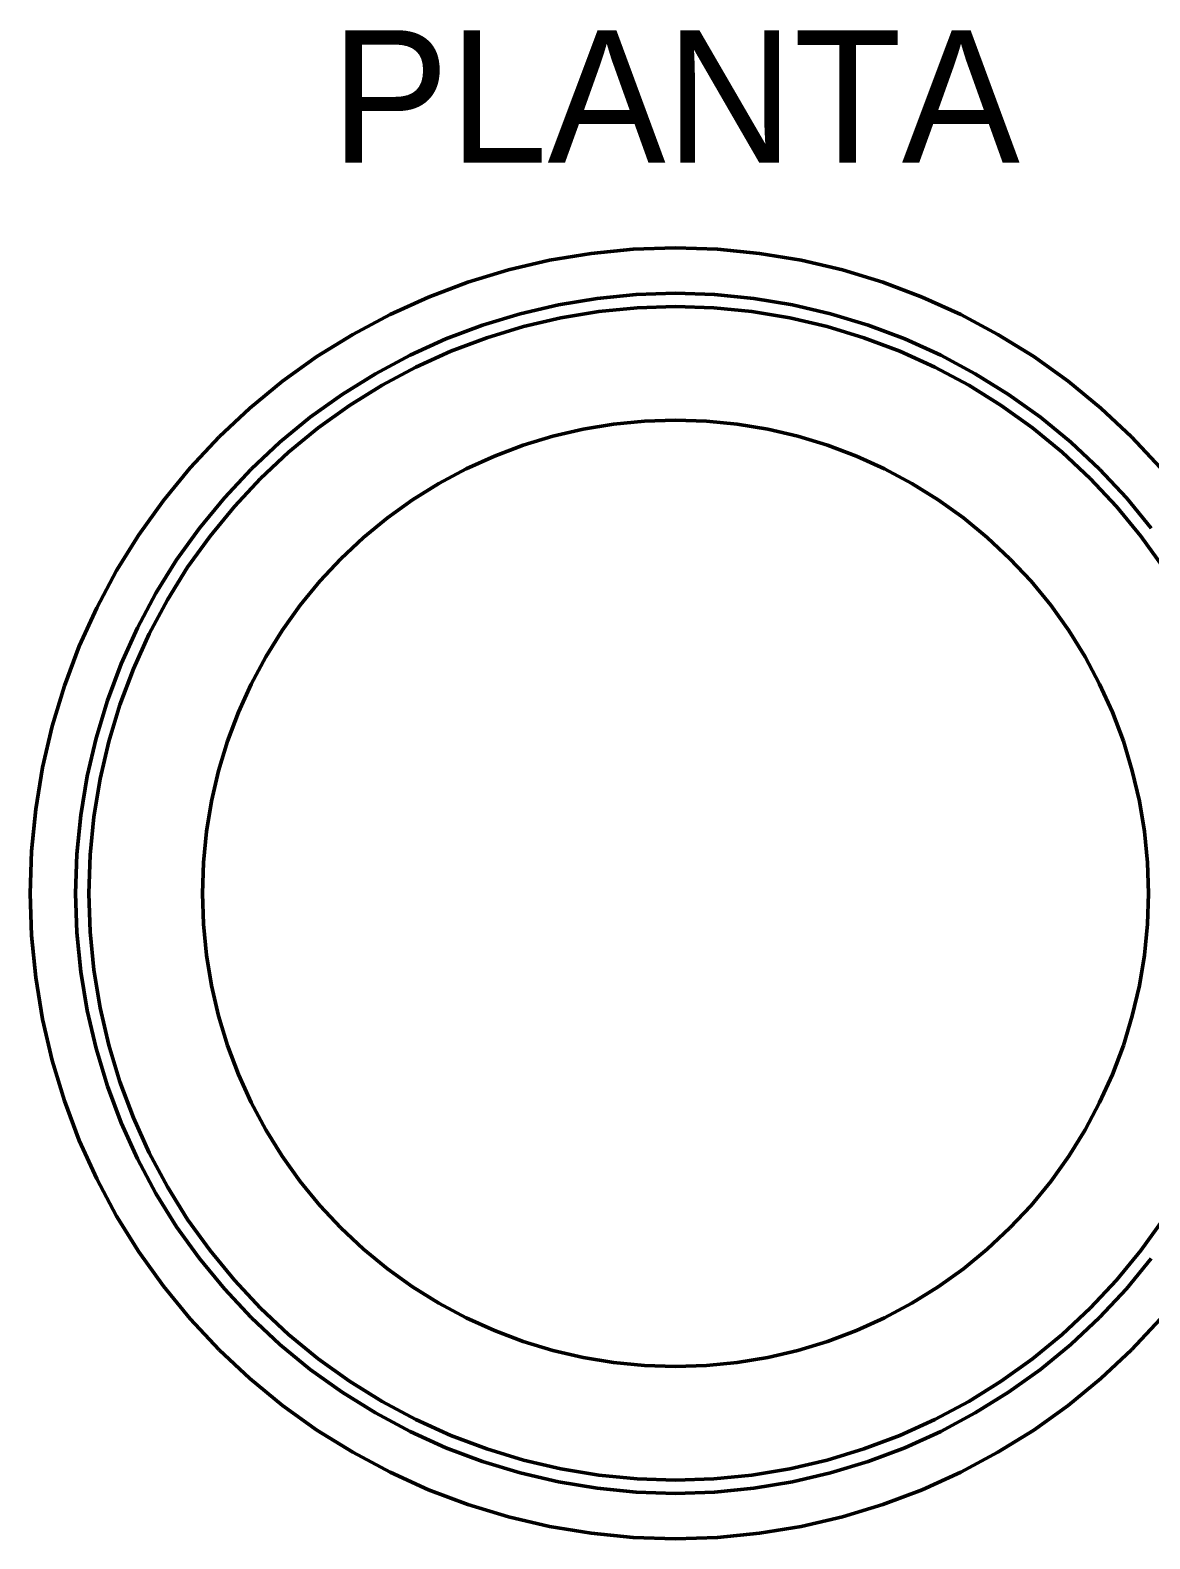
# Model space of a CAD drawing. Header units: millimetres. Extents: x 0 to 420, y 0 to 297.
# Drawn here: x 137.85 to 167.44, y 97.44 to 137.29 of the extents above; entities that cross this region are included whole.
import ezdxf
from ezdxf.enums import TextEntityAlignment as Align

# ---------------------------------------------------------------- set-up
doc = ezdxf.new("R2010")
doc.units = ezdxf.units.MM
doc.linetypes.add('DASHED', pattern=[1.524, 1.27, -0.254])
for name, color, linetype, lineweight in [('OCULTA', 8, 'DASHED', 25), ('TEXTO', 7, 'CONTINUOUS', 25), ('VISIBLE', 7, 'CONTINUOUS', 50)]:
    doc.layers.add(name, color=color, linetype=linetype, lineweight=lineweight)

msp = doc.modelspace()

# ---------------------------------------------------------------- linework, layer by layer
at = {"layer": 'OCULTA'}
for p, q in [((152.675, 131.398), (153.785, 131.508)), ((153.785, 131.508), (154.9, 131.544)), ((154.9, 131.544), (156.015, 131.508)), ((156.015, 131.508), (157.125, 131.398)), ((150.487, 130.963), (151.574, 131.217)), ((151.574, 131.217), (152.675, 131.398)), ((157.125, 131.398), (158.226, 131.217)), ((158.226, 131.217), (159.313, 130.963)), ((149.419, 130.639), (150.487, 130.963)), ((159.313, 130.963), (160.381, 130.639)), ((148.375, 130.246), (149.419, 130.639)), ((152.831, 130.209), (153.863, 130.31)), ((153.863, 130.31), (154.9, 130.344)), ((154.9, 130.344), (155.937, 130.31)), ((155.937, 130.31), (156.969, 130.209)), ((160.381, 130.639), (161.425, 130.246)), ((147.359, 129.786), (148.375, 130.246)), ((150.798, 129.804), (151.808, 130.04)), ((151.808, 130.04), (152.831, 130.209)), ((152.877, 129.862), (153.886, 129.961)), ((153.886, 129.961), (154.9, 129.994)), ((154.9, 129.994), (155.914, 129.961)), ((155.914, 129.961), (156.923, 129.862)), ((156.969, 130.209), (157.992, 130.04)), ((157.992, 130.04), (159.002, 129.804)), ((161.425, 130.246), (162.441, 129.786)), ((146.375, 129.26), (147.359, 129.786)), ((149.805, 129.503), (150.798, 129.804)), ((150.888, 129.466), (151.876, 129.696)), ((151.876, 129.696), (152.877, 129.862)), ((156.923, 129.862), (157.924, 129.696)), ((157.924, 129.696), (158.912, 129.466)), ((159.002, 129.804), (159.995, 129.503)), ((162.441, 129.786), (163.425, 129.26)), ((145.428, 128.671), (146.375, 129.26)), ((147.89, 128.71), (148.834, 129.138)), ((148.834, 129.138), (149.805, 129.503)), ((148.968, 128.814), (149.918, 129.172)), ((149.918, 129.172), (150.888, 129.466)), ((158.912, 129.466), (159.882, 129.172)), ((159.882, 129.172), (160.832, 128.814)), ((160.966, 129.138), (159.995, 129.503)), ((160.966, 129.138), (161.91, 128.71)), ((163.425, 129.26), (164.372, 128.671)), ((148.045, 128.396), (148.968, 128.814)), ((160.832, 128.814), (161.755, 128.396)), ((144.521, 128.021), (145.428, 128.671)), ((146.975, 128.221), (147.89, 128.71)), ((147.15, 127.918), (148.045, 128.396)), ((161.755, 128.396), (162.65, 127.918)), ((161.91, 128.71), (162.825, 128.221)), ((164.372, 128.671), (165.279, 128.021)), ((143.658, 127.313), (144.521, 128.021)), ((146.094, 127.673), (146.975, 128.221)), ((162.825, 128.221), (163.706, 127.673)), ((165.279, 128.021), (166.142, 127.313)), ((145.251, 127.069), (146.094, 127.673)), ((146.289, 127.382), (147.15, 127.918)), ((162.65, 127.918), (163.511, 127.382)), ((164.549, 127.069), (163.706, 127.673)), ((142.844, 126.55), (143.658, 127.313)), ((145.464, 126.791), (146.289, 127.382)), ((164.336, 126.791), (163.511, 127.382)), ((166.956, 126.55), (166.142, 127.313)), ((144.449, 126.411), (145.251, 127.069)), ((144.68, 126.148), (145.464, 126.791)), ((151.665, 126.568), (152.461, 126.754)), ((152.461, 126.754), (153.268, 126.887)), ((153.268, 126.887), (154.082, 126.968)), ((154.082, 126.968), (154.9, 126.994)), ((154.9, 126.994), (155.718, 126.968)), ((155.718, 126.968), (156.532, 126.887)), ((156.532, 126.887), (157.339, 126.754)), ((157.339, 126.754), (158.135, 126.568)), ((164.336, 126.791), (165.12, 126.148)), ((164.549, 127.069), (165.351, 126.411)), ((142.081, 125.736), (142.844, 126.55)), ((143.692, 125.702), (144.449, 126.411)), ((150.116, 126.043), (150.882, 126.331)), ((150.882, 126.331), (151.665, 126.568)), ((158.135, 126.568), (158.918, 126.331)), ((158.918, 126.331), (159.684, 126.043)), ((165.351, 126.411), (166.108, 125.702)), ((166.956, 126.55), (167.719, 125.736)), ((143.94, 125.454), (144.68, 126.148)), ((149.371, 125.705), (150.116, 126.043)), ((159.684, 126.043), (160.429, 125.705)), ((165.12, 126.148), (165.86, 125.454)), ((141.373, 124.874), (142.081, 125.736)), ((142.983, 124.945), (143.692, 125.702)), ((148.65, 125.32), (149.371, 125.705)), ((160.429, 125.705), (161.15, 125.32)), ((166.817, 124.945), (166.108, 125.702)), ((143.246, 124.714), (143.94, 125.454)), ((147.955, 124.888), (148.65, 125.32)), ((161.15, 125.32), (161.845, 124.888)), ((166.554, 124.714), (165.86, 125.454)), ((140.723, 123.967), (141.373, 124.874)), ((142.325, 124.143), (142.983, 124.945)), ((147.29, 124.411), (147.955, 124.888)), ((161.845, 124.888), (162.51, 124.411)), ((166.817, 124.945), (167.475, 124.143)), ((142.603, 123.93), (143.246, 124.714)), ((146.658, 123.892), (147.29, 124.411)), ((163.142, 123.892), (162.51, 124.411)), ((166.554, 124.714), (167.197, 123.93)), ((140.134, 123.019), (140.723, 123.967)), ((141.721, 123.3), (142.325, 124.143)), ((142.012, 123.106), (142.603, 123.93)), ((146.061, 123.333), (146.658, 123.892)), ((163.142, 123.892), (163.739, 123.333)), ((167.197, 123.93), (167.788, 123.106)), ((141.173, 122.419), (141.721, 123.3)), ((145.502, 122.736), (146.061, 123.333)), ((164.298, 122.736), (163.739, 123.333)), ((139.608, 122.035), (140.134, 123.019)), ((141.477, 122.244), (142.012, 123.106)), ((140.685, 121.505), (141.173, 122.419)), ((144.983, 122.104), (145.502, 122.736)), ((164.298, 122.736), (164.817, 122.104)), ((139.148, 121.019), (139.608, 122.035)), ((140.998, 121.35), (141.477, 122.244)), ((144.507, 121.439), (144.983, 122.104)), ((165.293, 121.439), (164.817, 122.104)), ((140.257, 120.56), (140.685, 121.505)), ((140.58, 120.426), (140.998, 121.35)), ((144.075, 120.744), (144.507, 121.439)), ((165.293, 121.439), (165.725, 120.744)), ((138.755, 119.975), (139.148, 121.019)), ((139.891, 119.589), (140.257, 120.56)), ((140.223, 119.477), (140.58, 120.426)), ((143.689, 120.023), (144.075, 120.744)), ((165.725, 120.744), (166.111, 120.023)), ((138.431, 118.907), (138.755, 119.975)), ((143.352, 119.278), (143.689, 120.023)), ((166.448, 119.278), (166.111, 120.023)), ((139.59, 118.597), (139.891, 119.589)), ((139.928, 118.506), (140.223, 119.477)), ((143.063, 118.512), (143.352, 119.278)), ((166.737, 118.512), (166.448, 119.278)), ((138.178, 117.821), (138.431, 118.907)), ((139.355, 117.586), (139.59, 118.597)), ((139.698, 117.518), (139.928, 118.506)), ((142.826, 117.73), (143.063, 118.512)), ((166.974, 117.73), (166.737, 118.512)), ((137.996, 116.72), (138.178, 117.821)), ((139.186, 116.563), (139.355, 117.586)), ((142.64, 116.933), (142.826, 117.73)), ((167.16, 116.933), (166.974, 117.73)), ((139.533, 116.517), (139.698, 117.518)), ((142.507, 116.126), (142.64, 116.933)), ((167.293, 116.126), (167.16, 116.933)), ((137.887, 115.609), (137.996, 116.72)), ((139.084, 115.531), (139.186, 116.563)), ((139.433, 115.508), (139.533, 116.517)), ((142.427, 115.312), (142.507, 116.126)), ((167.373, 115.312), (167.293, 116.126)), ((137.85, 114.494), (137.887, 115.609)), ((139.05, 114.494), (139.084, 115.531)), ((139.4, 114.494), (139.433, 115.508)), ((142.4, 114.494), (142.427, 115.312)), ((167.4, 114.494), (167.373, 115.312)), ((137.887, 113.379), (137.85, 114.494)), ((139.084, 113.458), (139.05, 114.494)), ((139.433, 113.481), (139.4, 114.494)), ((142.427, 113.677), (142.4, 114.494)), ((167.373, 113.677), (167.4, 114.494)), ((142.507, 112.863), (142.427, 113.677)), ((167.293, 112.863), (167.373, 113.677)), ((137.996, 112.269), (137.887, 113.379)), ((139.186, 112.425), (139.084, 113.458)), ((139.533, 112.471), (139.433, 113.481)), ((142.64, 112.056), (142.507, 112.863)), ((167.16, 112.056), (167.293, 112.863)), ((139.355, 111.402), (139.186, 112.425)), ((139.698, 111.47), (139.533, 112.471)), ((138.178, 111.168), (137.996, 112.269)), ((142.826, 111.259), (142.64, 112.056)), ((166.974, 111.259), (167.16, 112.056)), ((139.59, 110.392), (139.355, 111.402)), ((139.928, 110.483), (139.698, 111.47)), ((143.063, 110.476), (142.826, 111.259)), ((166.737, 110.476), (166.974, 111.259)), ((138.431, 110.081), (138.178, 111.168)), ((139.891, 109.399), (139.59, 110.392)), ((140.223, 109.512), (139.928, 110.483)), ((143.352, 109.711), (143.063, 110.476)), ((166.448, 109.711), (166.737, 110.476)), ((138.755, 109.014), (138.431, 110.081)), ((143.689, 108.966), (143.352, 109.711)), ((166.111, 108.966), (166.448, 109.711)), ((139.891, 109.399), (140.257, 108.429)), ((140.58, 108.563), (140.223, 109.512)), ((139.148, 107.97), (138.755, 109.014)), ((143.689, 108.966), (144.075, 108.244)), ((165.725, 108.244), (166.111, 108.966)), ((140.685, 107.484), (140.257, 108.429)), ((140.998, 107.639), (140.58, 108.563)), ((144.075, 108.244), (144.507, 107.55)), ((165.293, 107.55), (165.725, 108.244)), ((139.608, 106.953), (139.148, 107.97)), ((140.998, 107.639), (141.477, 106.744)), ((140.685, 107.484), (141.173, 106.569)), ((144.983, 106.885), (144.507, 107.55)), ((164.817, 106.885), (165.293, 107.55)), ((139.608, 106.953), (140.134, 105.969)), ((144.983, 106.885), (145.502, 106.252)), ((164.298, 106.252), (164.817, 106.885)), ((141.721, 105.688), (141.173, 106.569)), ((142.012, 105.883), (141.477, 106.744)), ((146.061, 105.655), (145.502, 106.252)), ((163.739, 105.655), (164.298, 106.252)), ((140.723, 105.022), (140.134, 105.969)), ((141.721, 105.688), (142.325, 104.845)), ((142.012, 105.883), (142.603, 105.058)), ((146.061, 105.655), (146.658, 105.096)), ((163.142, 105.096), (163.739, 105.655)), ((167.197, 105.058), (167.788, 105.883)), ((140.723, 105.022), (141.373, 104.115)), ((142.325, 104.845), (142.983, 104.044)), ((142.603, 105.058), (143.246, 104.274)), ((147.29, 104.577), (146.658, 105.096)), ((162.51, 104.577), (163.142, 105.096)), ((166.554, 104.274), (167.197, 105.058)), ((166.817, 104.044), (167.475, 104.845)), ((147.29, 104.577), (147.955, 104.101)), ((161.845, 104.101), (162.51, 104.577)), ((142.081, 103.252), (141.373, 104.115)), ((143.692, 103.287), (142.983, 104.044)), ((143.94, 103.534), (143.246, 104.274)), ((147.955, 104.101), (148.65, 103.669)), ((161.15, 103.669), (161.845, 104.101)), ((165.86, 103.534), (166.554, 104.274)), ((166.108, 103.287), (166.817, 104.044)), ((148.65, 103.669), (149.371, 103.283)), ((160.429, 103.283), (161.15, 103.669)), ((142.081, 103.252), (142.844, 102.438)), ((143.692, 103.287), (144.449, 102.578)), ((143.94, 103.534), (144.68, 102.841)), ((149.371, 103.283), (150.116, 102.946)), ((159.684, 102.946), (160.429, 103.283)), ((165.12, 102.841), (165.86, 103.534)), ((165.351, 102.578), (166.108, 103.287)), ((166.956, 102.438), (167.719, 103.252)), ((144.68, 102.841), (145.464, 102.197)), ((150.116, 102.946), (150.882, 102.658)), ((158.918, 102.658), (159.684, 102.946)), ((164.336, 102.197), (165.12, 102.841)), ((143.658, 101.675), (142.844, 102.438)), ((144.449, 102.578), (145.251, 101.92)), ((150.882, 102.658), (151.665, 102.42)), ((151.665, 102.42), (152.461, 102.234)), ((157.339, 102.234), (158.135, 102.42)), ((158.135, 102.42), (158.918, 102.658)), ((164.549, 101.92), (165.351, 102.578)), ((166.142, 101.675), (166.956, 102.438)), ((146.289, 101.606), (145.464, 102.197)), ((152.461, 102.234), (153.268, 102.101)), ((153.268, 102.101), (154.082, 102.021)), ((154.082, 102.021), (154.9, 101.994)), ((154.9, 101.994), (155.718, 102.021)), ((155.718, 102.021), (156.532, 102.101)), ((156.532, 102.101), (157.339, 102.234)), ((163.511, 101.606), (164.336, 102.197)), ((143.658, 101.675), (144.521, 100.968)), ((146.094, 101.315), (145.251, 101.92)), ((163.706, 101.315), (164.549, 101.92)), ((165.279, 100.968), (166.142, 101.675)), ((146.094, 101.315), (146.975, 100.768)), ((146.289, 101.606), (147.15, 101.071)), ((162.65, 101.071), (163.511, 101.606)), ((162.825, 100.768), (163.706, 101.315)), ((144.521, 100.968), (145.428, 100.318)), ((147.15, 101.071), (148.045, 100.593)), ((161.755, 100.593), (162.65, 101.071)), ((164.372, 100.318), (165.279, 100.968)), ((146.975, 100.768), (147.89, 100.279)), ((148.045, 100.593), (148.968, 100.174)), ((160.832, 100.174), (161.755, 100.593)), ((161.91, 100.279), (162.825, 100.768)), ((145.428, 100.318), (146.375, 99.729)), ((147.89, 100.279), (148.834, 99.851)), ((148.968, 100.174), (149.918, 99.817)), ((159.882, 99.817), (160.832, 100.174)), ((160.966, 99.851), (161.91, 100.279)), ((163.425, 99.729), (164.372, 100.318)), ((147.359, 99.203), (146.375, 99.729)), ((149.805, 99.485), (148.834, 99.851)), ((149.918, 99.817), (150.888, 99.522)), ((158.912, 99.522), (159.882, 99.817)), ((159.995, 99.485), (160.966, 99.851)), ((162.441, 99.203), (163.425, 99.729)), ((149.805, 99.485), (150.798, 99.184)), ((150.888, 99.522), (151.876, 99.292)), ((151.876, 99.292), (152.877, 99.127)), ((156.923, 99.127), (157.924, 99.292)), ((157.924, 99.292), (158.912, 99.522)), ((159.002, 99.184), (159.995, 99.485)), ((147.359, 99.203), (148.375, 98.742)), ((150.798, 99.184), (151.808, 98.949)), ((151.808, 98.949), (152.831, 98.78)), ((152.877, 99.127), (153.886, 99.027)), ((153.886, 99.027), (154.9, 98.994)), ((154.9, 98.994), (155.914, 99.027)), ((155.914, 99.027), (156.923, 99.127)), ((156.969, 98.78), (157.992, 98.949)), ((157.992, 98.949), (159.002, 99.184)), ((161.425, 98.742), (162.441, 99.203)), ((148.375, 98.742), (149.419, 98.349)), ((152.831, 98.78), (153.863, 98.678)), ((153.863, 98.678), (154.9, 98.644)), ((154.9, 98.644), (155.937, 98.678)), ((155.937, 98.678), (156.969, 98.78)), ((160.381, 98.349), (161.425, 98.742)), ((149.419, 98.349), (150.487, 98.025)), ((159.313, 98.025), (160.381, 98.349)), ((150.487, 98.025), (151.574, 97.772)), ((151.574, 97.772), (152.675, 97.59)), ((157.125, 97.59), (158.226, 97.772)), ((158.226, 97.772), (159.313, 98.025)), ((152.675, 97.59), (153.785, 97.481)), ((153.785, 97.481), (154.9, 97.444)), ((154.9, 97.444), (156.015, 97.481)), ((156.015, 97.481), (157.125, 97.59))]:
    msp.add_line(p, q, dxfattribs=at)
at = {"layer": 'VISIBLE'}
for p, q in [((152.675, 131.398), (153.785, 131.508)), ((152.675, 131.398), (153.785, 131.508)), ((153.785, 131.508), (154.9, 131.544)), ((153.785, 131.508), (154.9, 131.544)), ((153.785, 131.508), (153.785, 131.508)), ((154.9, 131.544), (156.015, 131.508)), ((154.9, 131.544), (154.9, 131.544)), ((154.9, 131.544), (156.015, 131.508)), ((156.015, 131.508), (157.125, 131.398)), ((156.015, 131.508), (156.015, 131.508)), ((156.015, 131.508), (157.125, 131.398)), ((150.487, 130.963), (151.574, 131.217)), ((150.487, 130.963), (151.574, 131.217)), ((151.574, 131.217), (152.675, 131.398)), ((151.574, 131.217), (152.675, 131.398)), ((151.574, 131.217), (151.574, 131.217)), ((152.675, 131.398), (152.675, 131.398)), ((157.125, 131.398), (158.226, 131.217)), ((157.125, 131.398), (157.125, 131.398)), ((157.125, 131.398), (158.226, 131.217)), ((158.226, 131.217), (159.313, 130.963)), ((158.226, 131.217), (158.226, 131.217)), ((158.226, 131.217), (159.313, 130.963)), ((149.419, 130.639), (150.487, 130.963)), ((149.419, 130.639), (150.487, 130.963)), ((150.487, 130.963), (150.487, 130.963)), ((159.313, 130.963), (160.381, 130.639)), ((159.313, 130.963), (159.313, 130.963)), ((159.313, 130.963), (160.381, 130.639)), ((148.375, 130.246), (149.419, 130.639)), ((148.375, 130.246), (149.419, 130.639)), ((149.419, 130.639), (149.419, 130.639)), ((152.831, 130.209), (153.863, 130.31)), ((153.863, 130.31), (152.831, 130.209)), ((153.863, 130.31), (154.9, 130.344)), ((154.9, 130.344), (153.863, 130.31)), ((153.863, 130.31), (153.863, 130.31)), ((154.9, 130.344), (155.937, 130.31)), ((155.937, 130.31), (154.9, 130.344)), ((154.9, 130.344), (154.9, 130.344)), ((155.937, 130.31), (156.969, 130.209)), ((156.969, 130.209), (155.937, 130.31)), ((155.937, 130.31), (155.937, 130.31)), ((160.381, 130.639), (161.425, 130.246)), ((160.381, 130.639), (160.381, 130.639)), ((160.381, 130.639), (161.425, 130.246)), ((147.359, 129.786), (148.375, 130.246)), ((147.359, 129.786), (148.375, 130.246)), ((148.375, 130.246), (148.375, 130.246)), ((150.798, 129.804), (151.808, 130.04)), ((151.808, 130.04), (150.798, 129.804)), ((151.808, 130.04), (152.831, 130.209)), ((152.831, 130.209), (151.808, 130.04)), ((151.808, 130.04), (151.808, 130.04)), ((152.831, 130.209), (152.831, 130.209)), ((152.877, 129.862), (153.886, 129.961)), ((152.877, 129.862), (153.886, 129.961)), ((153.886, 129.961), (154.9, 129.994)), ((153.886, 129.961), (154.9, 129.994)), ((153.886, 129.961), (153.886, 129.961)), ((154.9, 129.994), (155.914, 129.961)), ((154.9, 129.994), (154.9, 129.994)), ((154.9, 129.994), (155.914, 129.961)), ((155.914, 129.961), (156.923, 129.862)), ((155.914, 129.961), (155.914, 129.961)), ((155.914, 129.961), (156.923, 129.862)), ((156.969, 130.209), (157.992, 130.04)), ((157.992, 130.04), (156.969, 130.209)), ((156.969, 130.209), (156.969, 130.209)), ((157.992, 130.04), (159.002, 129.804)), ((159.002, 129.804), (157.992, 130.04)), ((157.992, 130.04), (157.992, 130.04)), ((161.425, 130.246), (162.441, 129.786)), ((161.425, 130.246), (161.425, 130.246)), ((161.425, 130.246), (162.441, 129.786)), ((146.375, 129.26), (147.359, 129.786)), ((146.375, 129.26), (147.359, 129.786)), ((147.359, 129.786), (147.359, 129.786)), ((149.805, 129.503), (150.798, 129.804)), ((150.798, 129.804), (149.805, 129.503)), ((150.798, 129.804), (150.798, 129.804)), ((150.888, 129.466), (151.876, 129.696)), ((150.888, 129.466), (151.876, 129.696)), ((151.876, 129.696), (152.877, 129.862)), ((151.876, 129.696), (152.877, 129.862)), ((151.876, 129.696), (151.876, 129.696)), ((152.877, 129.862), (152.877, 129.862)), ((156.923, 129.862), (157.924, 129.696)), ((156.923, 129.862), (156.923, 129.862)), ((156.923, 129.862), (157.924, 129.696)), ((157.924, 129.696), (158.912, 129.466)), ((157.924, 129.696), (157.924, 129.696)), ((157.924, 129.696), (158.912, 129.466)), ((159.002, 129.804), (159.995, 129.503)), ((159.995, 129.503), (159.002, 129.804)), ((159.002, 129.804), (159.002, 129.804)), ((162.441, 129.786), (163.425, 129.26)), ((162.441, 129.786), (162.441, 129.786)), ((162.441, 129.786), (163.425, 129.26)), ((145.428, 128.671), (146.375, 129.26)), ((145.428, 128.671), (146.375, 129.26)), ((146.375, 129.26), (146.375, 129.26)), ((147.89, 128.71), (148.834, 129.138)), ((148.834, 129.138), (147.89, 128.71)), ((148.834, 129.138), (149.805, 129.503)), ((149.805, 129.503), (148.834, 129.138)), ((148.834, 129.138), (148.834, 129.138)), ((148.968, 128.814), (149.918, 129.172)), ((148.968, 128.814), (149.918, 129.172)), ((149.805, 129.503), (149.805, 129.503)), ((149.918, 129.172), (150.888, 129.466)), ((149.918, 129.172), (150.888, 129.466)), ((149.918, 129.172), (149.918, 129.172)), ((150.888, 129.466), (150.888, 129.466)), ((158.912, 129.466), (159.882, 129.172)), ((158.912, 129.466), (158.912, 129.466)), ((158.912, 129.466), (159.882, 129.172)), ((159.882, 129.172), (160.832, 128.814)), ((159.882, 129.172), (159.882, 129.172)), ((159.882, 129.172), (160.832, 128.814)), ((160.966, 129.138), (159.995, 129.503)), ((160.966, 129.138), (159.995, 129.503)), ((159.995, 129.503), (159.995, 129.503)), ((160.966, 129.138), (161.91, 128.71)), ((161.91, 128.71), (160.966, 129.138)), ((160.966, 129.138), (160.966, 129.138)), ((163.425, 129.26), (164.372, 128.671)), ((163.425, 129.26), (163.425, 129.26)), ((163.425, 129.26), (164.372, 128.671)), ((148.045, 128.396), (148.968, 128.814)), ((148.045, 128.396), (148.968, 128.814)), ((148.968, 128.814), (148.968, 128.814)), ((160.832, 128.814), (161.755, 128.396)), ((160.832, 128.814), (160.832, 128.814)), ((160.832, 128.814), (161.755, 128.396)), ((144.521, 128.021), (145.428, 128.671)), ((144.521, 128.021), (145.428, 128.671)), ((145.428, 128.671), (145.428, 128.671)), ((146.975, 128.221), (147.89, 128.71)), ((147.89, 128.71), (146.975, 128.221)), ((147.15, 127.918), (148.045, 128.396)), ((147.15, 127.918), (148.045, 128.396)), ((147.89, 128.71), (147.89, 128.71)), ((148.045, 128.396), (148.045, 128.396)), ((161.755, 128.396), (162.65, 127.918)), ((161.755, 128.396), (161.755, 128.396)), ((161.755, 128.396), (162.65, 127.918)), ((161.91, 128.71), (162.825, 128.221)), ((162.825, 128.221), (161.91, 128.71)), ((161.91, 128.71), (161.91, 128.71)), ((164.372, 128.671), (165.279, 128.021)), ((164.372, 128.671), (164.372, 128.671)), ((164.372, 128.671), (165.279, 128.021)), ((143.658, 127.313), (144.521, 128.021)), ((143.658, 127.313), (144.521, 128.021)), ((144.521, 128.021), (144.521, 128.021)), ((146.094, 127.673), (146.975, 128.221)), ((146.975, 128.221), (146.094, 127.673)), ((146.975, 128.221), (146.975, 128.221)), ((162.825, 128.221), (163.706, 127.673)), ((163.706, 127.673), (162.825, 128.221)), ((162.825, 128.221), (162.825, 128.221)), ((165.279, 128.021), (166.142, 127.313)), ((165.279, 128.021), (165.279, 128.021)), ((165.279, 128.021), (166.142, 127.313)), ((145.251, 127.069), (146.094, 127.673)), ((146.094, 127.673), (145.251, 127.069)), ((146.094, 127.673), (146.094, 127.673)), ((146.289, 127.382), (147.15, 127.918)), ((146.289, 127.382), (147.15, 127.918)), ((147.15, 127.918), (147.15, 127.918)), ((162.65, 127.918), (163.511, 127.382)), ((162.65, 127.918), (162.65, 127.918)), ((162.65, 127.918), (163.511, 127.382)), ((164.549, 127.069), (163.706, 127.673)), ((164.549, 127.069), (163.706, 127.673)), ((163.706, 127.673), (163.706, 127.673)), ((142.844, 126.55), (143.658, 127.313)), ((142.844, 126.55), (143.658, 127.313)), ((143.658, 127.313), (143.658, 127.313)), ((145.464, 126.791), (146.289, 127.382)), ((145.464, 126.791), (146.289, 127.382)), ((146.289, 127.382), (146.289, 127.382)), ((164.336, 126.791), (163.511, 127.382)), ((163.511, 127.382), (163.511, 127.382)), ((163.511, 127.382), (164.336, 126.791)), ((166.956, 126.55), (166.142, 127.313)), ((166.142, 127.313), (166.142, 127.313)), ((166.142, 127.313), (166.956, 126.55)), ((144.449, 126.411), (145.251, 127.069)), ((145.251, 127.069), (144.449, 126.411)), ((144.68, 126.148), (145.464, 126.791)), ((144.68, 126.148), (145.464, 126.791)), ((145.251, 127.069), (145.251, 127.069)), ((145.464, 126.791), (145.464, 126.791)), ((151.665, 126.568), (152.461, 126.754)), ((152.461, 126.754), (151.665, 126.568)), ((152.461, 126.754), (153.268, 126.887)), ((153.268, 126.887), (152.461, 126.754)), ((152.461, 126.754), (152.461, 126.754)), ((153.268, 126.887), (154.082, 126.968)), ((154.082, 126.968), (153.268, 126.887)), ((153.268, 126.887), (153.268, 126.887)), ((154.082, 126.968), (154.9, 126.994)), ((154.9, 126.994), (154.082, 126.968)), ((154.082, 126.968), (154.082, 126.968)), ((154.9, 126.994), (155.718, 126.968)), ((155.718, 126.968), (154.9, 126.994)), ((154.9, 126.994), (154.9, 126.994)), ((155.718, 126.968), (156.532, 126.887)), ((156.532, 126.887), (155.718, 126.968)), ((155.718, 126.968), (155.718, 126.968)), ((156.532, 126.887), (157.339, 126.754)), ((157.339, 126.754), (156.532, 126.887)), ((156.532, 126.887), (156.532, 126.887)), ((157.339, 126.754), (158.135, 126.568)), ((158.135, 126.568), (157.339, 126.754)), ((157.339, 126.754), (157.339, 126.754)), ((164.336, 126.791), (165.12, 126.148)), ((164.336, 126.791), (164.336, 126.791)), ((164.336, 126.791), (165.12, 126.148)), ((164.549, 127.069), (165.351, 126.411)), ((165.351, 126.411), (164.549, 127.069)), ((164.549, 127.069), (164.549, 127.069)), ((142.081, 125.736), (142.844, 126.55)), ((142.081, 125.736), (142.844, 126.55)), ((142.844, 126.55), (142.844, 126.55)), ((143.692, 125.702), (144.449, 126.411)), ((144.449, 126.411), (143.692, 125.702)), ((144.449, 126.411), (144.449, 126.411)), ((150.116, 126.043), (150.882, 126.331)), ((150.882, 126.331), (150.116, 126.043)), ((150.882, 126.331), (151.665, 126.568)), ((151.665, 126.568), (150.882, 126.331)), ((150.882, 126.331), (150.882, 126.331)), ((151.665, 126.568), (151.665, 126.568)), ((158.135, 126.568), (158.918, 126.331)), ((158.918, 126.331), (158.135, 126.568)), ((158.135, 126.568), (158.135, 126.568)), ((158.918, 126.331), (159.684, 126.043)), ((159.684, 126.043), (158.918, 126.331)), ((158.918, 126.331), (158.918, 126.331)), ((165.351, 126.411), (166.108, 125.702)), ((166.108, 125.702), (165.351, 126.411)), ((165.351, 126.411), (165.351, 126.411)), ((166.956, 126.55), (167.719, 125.736)), ((166.956, 126.55), (166.956, 126.55)), ((166.956, 126.55), (167.719, 125.736)), ((143.94, 125.454), (144.68, 126.148)), ((143.94, 125.454), (144.68, 126.148)), ((144.68, 126.148), (144.68, 126.148)), ((149.371, 125.705), (150.116, 126.043)), ((150.116, 126.043), (149.371, 125.705)), ((150.116, 126.043), (150.116, 126.043)), ((159.684, 126.043), (160.429, 125.705)), ((160.429, 125.705), (159.684, 126.043)), ((159.684, 126.043), (159.684, 126.043)), ((165.12, 126.148), (165.86, 125.454)), ((165.12, 126.148), (165.12, 126.148)), ((165.12, 126.148), (165.86, 125.454)), ((141.373, 124.874), (142.081, 125.736)), ((141.373, 124.874), (142.081, 125.736)), ((142.081, 125.736), (142.081, 125.736)), ((142.983, 124.945), (143.692, 125.702)), ((143.692, 125.702), (142.983, 124.945)), ((143.692, 125.702), (143.692, 125.702)), ((148.65, 125.32), (149.371, 125.705)), ((149.371, 125.705), (148.65, 125.32)), ((149.371, 125.705), (149.371, 125.705)), ((160.429, 125.705), (161.15, 125.32)), ((161.15, 125.32), (160.429, 125.705)), ((160.429, 125.705), (160.429, 125.705)), ((166.817, 124.945), (166.108, 125.702)), ((166.817, 124.945), (166.108, 125.702)), ((166.108, 125.702), (166.108, 125.702)), ((143.246, 124.714), (143.94, 125.454)), ((143.246, 124.714), (143.94, 125.454)), ((143.94, 125.454), (143.94, 125.454)), ((147.955, 124.888), (148.65, 125.32)), ((148.65, 125.32), (147.955, 124.888)), ((148.65, 125.32), (148.65, 125.32)), ((161.15, 125.32), (161.845, 124.888)), ((161.845, 124.888), (161.15, 125.32)), ((161.15, 125.32), (161.15, 125.32)), ((166.554, 124.714), (165.86, 125.454)), ((165.86, 125.454), (165.86, 125.454)), ((165.86, 125.454), (166.554, 124.714)), ((140.723, 123.967), (141.373, 124.874)), ((140.723, 123.967), (141.373, 124.874)), ((141.373, 124.874), (141.373, 124.874)), ((142.325, 124.143), (142.983, 124.945)), ((142.983, 124.945), (142.325, 124.143)), ((142.983, 124.945), (142.983, 124.945)), ((147.29, 124.411), (147.955, 124.888)), ((147.955, 124.888), (147.29, 124.411)), ((147.955, 124.888), (147.955, 124.888)), ((161.845, 124.888), (162.51, 124.411)), ((162.51, 124.411), (161.845, 124.888)), ((161.845, 124.888), (161.845, 124.888)), ((166.817, 124.945), (167.475, 124.143)), ((167.475, 124.143), (166.817, 124.945)), ((166.817, 124.945), (166.817, 124.945)), ((142.603, 123.93), (143.246, 124.714)), ((142.603, 123.93), (143.246, 124.714)), ((143.246, 124.714), (143.246, 124.714)), ((146.658, 123.892), (147.29, 124.411)), ((147.29, 124.411), (146.658, 123.892)), ((147.29, 124.411), (147.29, 124.411)), ((163.142, 123.892), (162.51, 124.411)), ((163.142, 123.892), (162.51, 124.411)), ((162.51, 124.411), (162.51, 124.411)), ((166.554, 124.714), (167.197, 123.93)), ((166.554, 124.714), (166.554, 124.714)), ((166.554, 124.714), (167.197, 123.93)), ((140.134, 123.019), (140.723, 123.967)), ((140.134, 123.019), (140.723, 123.967)), ((140.723, 123.967), (140.723, 123.967)), ((141.721, 123.3), (142.325, 124.143)), ((142.325, 124.143), (141.721, 123.3)), ((142.325, 124.143), (142.325, 124.143)), ((142.012, 123.106), (142.603, 123.93)), ((142.012, 123.106), (142.603, 123.93)), ((142.603, 123.93), (142.603, 123.93)), ((146.061, 123.333), (146.658, 123.892)), ((146.658, 123.892), (146.061, 123.333)), ((146.658, 123.892), (146.658, 123.892)), ((163.142, 123.892), (163.739, 123.333)), ((163.739, 123.333), (163.142, 123.892)), ((163.142, 123.892), (163.142, 123.892)), ((167.197, 123.93), (167.788, 123.106)), ((167.197, 123.93), (167.197, 123.93)), ((167.197, 123.93), (167.788, 123.106)), ((141.173, 122.419), (141.721, 123.3)), ((141.721, 123.3), (141.173, 122.419)), ((141.721, 123.3), (141.721, 123.3)), ((145.502, 122.736), (146.061, 123.333)), ((146.061, 123.333), (145.502, 122.736)), ((146.061, 123.333), (146.061, 123.333)), ((164.298, 122.736), (163.739, 123.333)), ((164.298, 122.736), (163.739, 123.333)), ((163.739, 123.333), (163.739, 123.333)), ((139.608, 122.035), (140.134, 123.019)), ((139.608, 122.035), (140.134, 123.019)), ((140.134, 123.019), (140.134, 123.019)), ((141.477, 122.244), (142.012, 123.106)), ((141.477, 122.244), (142.012, 123.106)), ((142.012, 123.106), (142.012, 123.106)), ((140.685, 121.505), (141.173, 122.419)), ((141.173, 122.419), (140.685, 121.505)), ((141.173, 122.419), (141.173, 122.419)), ((144.983, 122.104), (145.502, 122.736)), ((145.502, 122.736), (144.983, 122.104)), ((145.502, 122.736), (145.502, 122.736)), ((164.298, 122.736), (164.817, 122.104)), ((164.817, 122.104), (164.298, 122.736)), ((164.298, 122.736), (164.298, 122.736)), ((139.148, 121.019), (139.608, 122.035)), ((139.148, 121.019), (139.608, 122.035)), ((139.608, 122.035), (139.608, 122.035)), ((140.998, 121.35), (141.477, 122.244)), ((140.998, 121.35), (141.477, 122.244)), ((141.477, 122.244), (141.477, 122.244)), ((144.507, 121.439), (144.983, 122.104)), ((144.983, 122.104), (144.507, 121.439)), ((144.983, 122.104), (144.983, 122.104)), ((165.293, 121.439), (164.817, 122.104)), ((165.293, 121.439), (164.817, 122.104)), ((164.817, 122.104), (164.817, 122.104)), ((140.257, 120.56), (140.685, 121.505)), ((140.685, 121.505), (140.257, 120.56)), ((140.58, 120.426), (140.998, 121.35)), ((140.58, 120.426), (140.998, 121.35)), ((140.685, 121.505), (140.685, 121.505)), ((140.998, 121.35), (140.998, 121.35)), ((144.075, 120.744), (144.507, 121.439)), ((144.507, 121.439), (144.075, 120.744)), ((144.507, 121.439), (144.507, 121.439)), ((165.293, 121.439), (165.725, 120.744)), ((165.725, 120.744), (165.293, 121.439)), ((165.293, 121.439), (165.293, 121.439)), ((138.755, 119.975), (139.148, 121.019)), ((138.755, 119.975), (139.148, 121.019)), ((139.148, 121.019), (139.148, 121.019)), ((139.891, 119.589), (140.257, 120.56)), ((140.257, 120.56), (139.891, 119.589)), ((140.223, 119.477), (140.58, 120.426)), ((140.223, 119.477), (140.58, 120.426)), ((140.257, 120.56), (140.257, 120.56)), ((140.58, 120.426), (140.58, 120.426)), ((143.689, 120.023), (144.075, 120.744)), ((144.075, 120.744), (143.689, 120.023)), ((144.075, 120.744), (144.075, 120.744)), ((165.725, 120.744), (166.111, 120.023)), ((166.111, 120.023), (165.725, 120.744)), ((165.725, 120.744), (165.725, 120.744)), ((138.431, 118.907), (138.755, 119.975)), ((138.431, 118.907), (138.755, 119.975)), ((138.755, 119.975), (138.755, 119.975)), ((143.352, 119.278), (143.689, 120.023)), ((143.689, 120.023), (143.352, 119.278)), ((143.689, 120.023), (143.689, 120.023)), ((166.448, 119.278), (166.111, 120.023)), ((166.448, 119.278), (166.111, 120.023)), ((166.111, 120.023), (166.111, 120.023)), ((139.59, 118.597), (139.891, 119.589)), ((139.891, 119.589), (139.59, 118.597)), ((139.891, 119.589), (139.891, 119.589)), ((139.928, 118.506), (140.223, 119.477)), ((139.928, 118.506), (140.223, 119.477)), ((140.223, 119.477), (140.223, 119.477)), ((143.063, 118.512), (143.352, 119.278)), ((143.352, 119.278), (143.063, 118.512)), ((143.352, 119.278), (143.352, 119.278)), ((166.737, 118.512), (166.448, 119.278)), ((166.737, 118.512), (166.448, 119.278)), ((166.448, 119.278), (166.448, 119.278)), ((138.178, 117.821), (138.431, 118.907)), ((138.178, 117.821), (138.431, 118.907)), ((138.431, 118.907), (138.431, 118.907)), ((139.355, 117.586), (139.59, 118.597)), ((139.59, 118.597), (139.355, 117.586)), ((139.59, 118.597), (139.59, 118.597)), ((139.698, 117.518), (139.928, 118.506)), ((139.698, 117.518), (139.928, 118.506)), ((139.928, 118.506), (139.928, 118.506)), ((142.826, 117.73), (143.063, 118.512)), ((143.063, 118.512), (142.826, 117.73)), ((143.063, 118.512), (143.063, 118.512)), ((166.974, 117.73), (166.737, 118.512)), ((166.974, 117.73), (166.737, 118.512)), ((166.737, 118.512), (166.737, 118.512)), ((137.996, 116.72), (138.178, 117.821)), ((137.996, 116.72), (138.178, 117.821)), ((138.178, 117.821), (138.178, 117.821)), ((139.186, 116.563), (139.355, 117.586)), ((139.355, 117.586), (139.186, 116.563)), ((139.355, 117.586), (139.355, 117.586)), ((142.64, 116.933), (142.826, 117.73)), ((142.826, 117.73), (142.64, 116.933)), ((142.826, 117.73), (142.826, 117.73)), ((167.16, 116.933), (166.974, 117.73)), ((167.16, 116.933), (166.974, 117.73)), ((166.974, 117.73), (166.974, 117.73)), ((139.533, 116.517), (139.698, 117.518)), ((139.533, 116.517), (139.698, 117.518)), ((139.698, 117.518), (139.698, 117.518)), ((142.507, 116.126), (142.64, 116.933)), ((142.64, 116.933), (142.507, 116.126)), ((142.64, 116.933), (142.64, 116.933)), ((167.293, 116.126), (167.16, 116.933)), ((167.293, 116.126), (167.16, 116.933)), ((167.16, 116.933), (167.16, 116.933)), ((137.887, 115.609), (137.996, 116.72)), ((137.887, 115.609), (137.996, 116.72)), ((137.996, 116.72), (137.996, 116.72)), ((139.084, 115.531), (139.186, 116.563)), ((139.186, 116.563), (139.084, 115.531)), ((139.186, 116.563), (139.186, 116.563)), ((139.433, 115.508), (139.533, 116.517)), ((139.433, 115.508), (139.533, 116.517)), ((139.533, 116.517), (139.533, 116.517)), ((142.427, 115.312), (142.507, 116.126)), ((142.507, 116.126), (142.427, 115.312)), ((142.507, 116.126), (142.507, 116.126)), ((167.373, 115.312), (167.293, 116.126)), ((167.373, 115.312), (167.293, 116.126)), ((167.293, 116.126), (167.293, 116.126)), ((137.85, 114.494), (137.887, 115.609)), ((137.85, 114.494), (137.887, 115.609)), ((137.887, 115.609), (137.887, 115.609)), ((139.05, 114.494), (139.084, 115.531)), ((139.084, 115.531), (139.05, 114.494)), ((139.084, 115.531), (139.084, 115.531)), ((139.4, 114.494), (139.433, 115.508)), ((139.4, 114.494), (139.433, 115.508)), ((139.433, 115.508), (139.433, 115.508)), ((142.4, 114.494), (142.427, 115.312)), ((142.427, 115.312), (142.4, 114.494)), ((142.427, 115.312), (142.427, 115.312)), ((167.4, 114.494), (167.373, 115.312)), ((167.4, 114.494), (167.373, 115.312)), ((167.373, 115.312), (167.373, 115.312)), ((137.887, 113.379), (137.85, 114.494)), ((137.887, 113.379), (137.85, 114.494)), ((137.85, 114.494), (137.85, 114.494)), ((139.084, 113.458), (139.05, 114.494)), ((139.05, 114.494), (139.05, 114.494)), ((139.05, 114.494), (139.084, 113.458)), ((139.433, 113.481), (139.4, 114.494)), ((139.433, 113.481), (139.4, 114.494)), ((139.4, 114.494), (139.4, 114.494)), ((142.427, 113.677), (142.4, 114.494)), ((142.4, 114.494), (142.4, 114.494)), ((142.4, 114.494), (142.427, 113.677)), ((167.373, 113.677), (167.4, 114.494)), ((167.373, 113.677), (167.4, 114.494)), ((167.4, 114.494), (167.4, 114.494)), ((142.507, 112.863), (142.427, 113.677)), ((142.427, 113.677), (142.427, 113.677)), ((142.427, 113.677), (142.507, 112.863)), ((167.293, 112.863), (167.373, 113.677)), ((167.293, 112.863), (167.373, 113.677)), ((167.373, 113.677), (167.373, 113.677)), ((137.996, 112.269), (137.887, 113.379)), ((137.996, 112.269), (137.887, 113.379)), ((137.887, 113.379), (137.887, 113.379)), ((139.186, 112.425), (139.084, 113.458)), ((139.084, 113.458), (139.084, 113.458)), ((139.084, 113.458), (139.186, 112.425)), ((139.533, 112.471), (139.433, 113.481)), ((139.533, 112.471), (139.433, 113.481)), ((139.433, 113.481), (139.433, 113.481)), ((142.64, 112.056), (142.507, 112.863)), ((142.507, 112.863), (142.507, 112.863)), ((142.507, 112.863), (142.64, 112.056)), ((167.16, 112.056), (167.293, 112.863)), ((167.16, 112.056), (167.293, 112.863)), ((167.293, 112.863), (167.293, 112.863)), ((139.355, 111.402), (139.186, 112.425)), ((139.186, 112.425), (139.186, 112.425)), ((139.186, 112.425), (139.355, 111.402)), ((139.698, 111.47), (139.533, 112.471)), ((139.698, 111.47), (139.533, 112.471)), ((139.533, 112.471), (139.533, 112.471)), ((138.178, 111.168), (137.996, 112.269)), ((138.178, 111.168), (137.996, 112.269)), ((137.996, 112.269), (137.996, 112.269)), ((142.826, 111.259), (142.64, 112.056)), ((142.64, 112.056), (142.64, 112.056)), ((142.64, 112.056), (142.826, 111.259)), ((166.974, 111.259), (167.16, 112.056)), ((166.974, 111.259), (167.16, 112.056)), ((167.16, 112.056), (167.16, 112.056)), ((139.59, 110.392), (139.355, 111.402)), ((139.355, 111.402), (139.355, 111.402)), ((139.355, 111.402), (139.59, 110.392)), ((139.928, 110.483), (139.698, 111.47)), ((139.928, 110.483), (139.698, 111.47)), ((139.698, 111.47), (139.698, 111.47)), ((143.063, 110.476), (142.826, 111.259)), ((142.826, 111.259), (142.826, 111.259)), ((142.826, 111.259), (143.063, 110.476)), ((166.737, 110.476), (166.974, 111.259)), ((166.737, 110.476), (166.974, 111.259)), ((166.974, 111.259), (166.974, 111.259)), ((138.431, 110.081), (138.178, 111.168)), ((138.178, 111.168), (138.178, 111.168)), ((138.431, 110.081), (138.178, 111.168)), ((139.891, 109.399), (139.59, 110.392)), ((139.59, 110.392), (139.59, 110.392)), ((139.59, 110.392), (139.891, 109.399)), ((140.223, 109.512), (139.928, 110.483)), ((140.223, 109.512), (139.928, 110.483)), ((139.928, 110.483), (139.928, 110.483)), ((143.352, 109.711), (143.063, 110.476)), ((143.063, 110.476), (143.063, 110.476)), ((143.063, 110.476), (143.352, 109.711)), ((166.448, 109.711), (166.737, 110.476)), ((166.448, 109.711), (166.737, 110.476)), ((166.737, 110.476), (166.737, 110.476)), ((138.755, 109.014), (138.431, 110.081)), ((138.755, 109.014), (138.431, 110.081)), ((138.431, 110.081), (138.431, 110.081)), ((143.689, 108.966), (143.352, 109.711)), ((143.352, 109.711), (143.352, 109.711)), ((143.352, 109.711), (143.689, 108.966)), ((166.111, 108.966), (166.448, 109.711)), ((166.111, 108.966), (166.448, 109.711)), ((166.448, 109.711), (166.448, 109.711)), ((139.891, 109.399), (140.257, 108.429)), ((139.891, 109.399), (139.891, 109.399)), ((139.891, 109.399), (140.257, 108.429)), ((140.58, 108.563), (140.223, 109.512)), ((140.58, 108.563), (140.223, 109.512)), ((140.223, 109.512), (140.223, 109.512)), ((139.148, 107.97), (138.755, 109.014)), ((139.148, 107.97), (138.755, 109.014)), ((138.755, 109.014), (138.755, 109.014)), ((143.689, 108.966), (144.075, 108.244)), ((143.689, 108.966), (143.689, 108.966)), ((143.689, 108.966), (144.075, 108.244)), ((165.725, 108.244), (166.111, 108.966)), ((165.725, 108.244), (166.111, 108.966)), ((166.111, 108.966), (166.111, 108.966)), ((140.685, 107.484), (140.257, 108.429)), ((140.257, 108.429), (140.257, 108.429)), ((140.257, 108.429), (140.685, 107.484)), ((140.998, 107.639), (140.58, 108.563)), ((140.998, 107.639), (140.58, 108.563)), ((140.58, 108.563), (140.58, 108.563)), ((144.075, 108.244), (144.507, 107.55)), ((144.075, 108.244), (144.075, 108.244)), ((144.075, 108.244), (144.507, 107.55)), ((165.293, 107.55), (165.725, 108.244)), ((165.293, 107.55), (165.725, 108.244)), ((165.725, 108.244), (165.725, 108.244)), ((139.608, 106.953), (139.148, 107.97)), ((139.608, 106.953), (139.148, 107.97)), ((139.148, 107.97), (139.148, 107.97)), ((140.998, 107.639), (141.477, 106.744)), ((141.477, 106.744), (140.998, 107.639)), ((140.998, 107.639), (140.998, 107.639)), ((140.685, 107.484), (141.173, 106.569)), ((140.685, 107.484), (140.685, 107.484)), ((140.685, 107.484), (141.173, 106.569)), ((144.983, 106.885), (144.507, 107.55)), ((144.507, 107.55), (144.507, 107.55)), ((144.507, 107.55), (144.983, 106.885)), ((164.817, 106.885), (165.293, 107.55)), ((164.817, 106.885), (165.293, 107.55)), ((165.293, 107.55), (165.293, 107.55)), ((139.608, 106.953), (140.134, 105.969)), ((140.134, 105.969), (139.608, 106.953)), ((139.608, 106.953), (139.608, 106.953)), ((144.983, 106.885), (145.502, 106.252)), ((144.983, 106.885), (144.983, 106.885)), ((144.983, 106.885), (145.502, 106.252)), ((164.298, 106.252), (164.817, 106.885)), ((164.298, 106.252), (164.817, 106.885)), ((164.817, 106.885), (164.817, 106.885)), ((141.721, 105.688), (141.173, 106.569)), ((141.173, 106.569), (141.173, 106.569)), ((141.173, 106.569), (141.721, 105.688)), ((142.012, 105.883), (141.477, 106.744)), ((142.012, 105.883), (141.477, 106.744)), ((141.477, 106.744), (141.477, 106.744)), ((146.061, 105.655), (145.502, 106.252)), ((145.502, 106.252), (145.502, 106.252)), ((145.502, 106.252), (146.061, 105.655)), ((163.739, 105.655), (164.298, 106.252)), ((163.739, 105.655), (164.298, 106.252)), ((164.298, 106.252), (164.298, 106.252)), ((140.723, 105.022), (140.134, 105.969)), ((140.723, 105.022), (140.134, 105.969)), ((140.134, 105.969), (140.134, 105.969)), ((141.721, 105.688), (142.325, 104.845)), ((141.721, 105.688), (141.721, 105.688)), ((141.721, 105.688), (142.325, 104.845)), ((142.012, 105.883), (142.603, 105.058)), ((142.603, 105.058), (142.012, 105.883)), ((142.012, 105.883), (142.012, 105.883)), ((146.061, 105.655), (146.658, 105.096)), ((146.061, 105.655), (146.061, 105.655)), ((146.061, 105.655), (146.658, 105.096)), ((163.142, 105.096), (163.739, 105.655)), ((163.142, 105.096), (163.739, 105.655)), ((163.739, 105.655), (163.739, 105.655)), ((167.197, 105.058), (167.788, 105.883)), ((167.788, 105.883), (167.197, 105.058)), ((140.723, 105.022), (141.373, 104.115)), ((141.373, 104.115), (140.723, 105.022)), ((140.723, 105.022), (140.723, 105.022)), ((142.325, 104.845), (142.983, 104.044)), ((142.325, 104.845), (142.325, 104.845)), ((142.325, 104.845), (142.983, 104.044)), ((142.603, 105.058), (143.246, 104.274)), ((143.246, 104.274), (142.603, 105.058)), ((142.603, 105.058), (142.603, 105.058)), ((147.29, 104.577), (146.658, 105.096)), ((146.658, 105.096), (146.658, 105.096)), ((146.658, 105.096), (147.29, 104.577)), ((162.51, 104.577), (163.142, 105.096)), ((162.51, 104.577), (163.142, 105.096)), ((163.142, 105.096), (163.142, 105.096)), ((166.554, 104.274), (167.197, 105.058)), ((167.197, 105.058), (166.554, 104.274)), ((166.817, 104.044), (167.475, 104.845)), ((166.817, 104.044), (167.475, 104.845)), ((167.197, 105.058), (167.197, 105.058)), ((147.29, 104.577), (147.955, 104.101)), ((147.29, 104.577), (147.29, 104.577)), ((147.29, 104.577), (147.955, 104.101)), ((161.845, 104.101), (162.51, 104.577)), ((161.845, 104.101), (162.51, 104.577)), ((162.51, 104.577), (162.51, 104.577)), ((142.081, 103.252), (141.373, 104.115)), ((142.081, 103.252), (141.373, 104.115)), ((141.373, 104.115), (141.373, 104.115)), ((143.692, 103.287), (142.983, 104.044)), ((142.983, 104.044), (142.983, 104.044)), ((142.983, 104.044), (143.692, 103.287)), ((143.94, 103.534), (143.246, 104.274)), ((143.94, 103.534), (143.246, 104.274)), ((143.246, 104.274), (143.246, 104.274)), ((147.955, 104.101), (148.65, 103.669)), ((147.955, 104.101), (147.955, 104.101)), ((147.955, 104.101), (148.65, 103.669)), ((161.15, 103.669), (161.845, 104.101)), ((161.15, 103.669), (161.845, 104.101)), ((161.845, 104.101), (161.845, 104.101)), ((165.86, 103.534), (166.554, 104.274)), ((166.554, 104.274), (165.86, 103.534)), ((166.108, 103.287), (166.817, 104.044)), ((166.108, 103.287), (166.817, 104.044)), ((166.554, 104.274), (166.554, 104.274)), ((166.817, 104.044), (166.817, 104.044)), ((148.65, 103.669), (149.371, 103.283)), ((148.65, 103.669), (148.65, 103.669)), ((148.65, 103.669), (149.371, 103.283)), ((160.429, 103.283), (161.15, 103.669)), ((160.429, 103.283), (161.15, 103.669)), ((161.15, 103.669), (161.15, 103.669)), ((142.081, 103.252), (142.844, 102.438)), ((142.844, 102.438), (142.081, 103.252)), ((142.081, 103.252), (142.081, 103.252)), ((143.692, 103.287), (144.449, 102.578)), ((143.692, 103.287), (143.692, 103.287)), ((143.692, 103.287), (144.449, 102.578)), ((143.94, 103.534), (144.68, 102.841)), ((144.68, 102.841), (143.94, 103.534)), ((143.94, 103.534), (143.94, 103.534)), ((149.371, 103.283), (150.116, 102.946)), ((149.371, 103.283), (149.371, 103.283)), ((149.371, 103.283), (150.116, 102.946)), ((159.684, 102.946), (160.429, 103.283)), ((159.684, 102.946), (160.429, 103.283)), ((160.429, 103.283), (160.429, 103.283)), ((165.12, 102.841), (165.86, 103.534)), ((165.86, 103.534), (165.12, 102.841)), ((165.351, 102.578), (166.108, 103.287)), ((165.351, 102.578), (166.108, 103.287)), ((165.86, 103.534), (165.86, 103.534)), ((166.108, 103.287), (166.108, 103.287)), ((166.956, 102.438), (167.719, 103.252)), ((167.719, 103.252), (166.956, 102.438)), ((144.68, 102.841), (145.464, 102.197)), ((145.464, 102.197), (144.68, 102.841)), ((144.68, 102.841), (144.68, 102.841)), ((150.116, 102.946), (150.882, 102.658)), ((150.116, 102.946), (150.116, 102.946)), ((150.116, 102.946), (150.882, 102.658)), ((158.918, 102.658), (159.684, 102.946)), ((158.918, 102.658), (159.684, 102.946)), ((159.684, 102.946), (159.684, 102.946)), ((164.336, 102.197), (165.12, 102.841)), ((165.12, 102.841), (164.336, 102.197)), ((165.12, 102.841), (165.12, 102.841)), ((143.658, 101.675), (142.844, 102.438)), ((143.658, 101.675), (142.844, 102.438)), ((142.844, 102.438), (142.844, 102.438)), ((144.449, 102.578), (145.251, 101.92)), ((144.449, 102.578), (144.449, 102.578)), ((144.449, 102.578), (145.251, 101.92)), ((150.882, 102.658), (151.665, 102.42)), ((150.882, 102.658), (150.882, 102.658)), ((150.882, 102.658), (151.665, 102.42)), ((151.665, 102.42), (152.461, 102.234)), ((151.665, 102.42), (151.665, 102.42)), ((151.665, 102.42), (152.461, 102.234)), ((157.339, 102.234), (158.135, 102.42)), ((157.339, 102.234), (158.135, 102.42)), ((158.135, 102.42), (158.918, 102.658)), ((158.135, 102.42), (158.918, 102.658)), ((158.135, 102.42), (158.135, 102.42)), ((158.918, 102.658), (158.918, 102.658)), ((164.549, 101.92), (165.351, 102.578)), ((164.549, 101.92), (165.351, 102.578)), ((165.351, 102.578), (165.351, 102.578)), ((166.142, 101.675), (166.956, 102.438)), ((166.956, 102.438), (166.142, 101.675)), ((166.956, 102.438), (166.956, 102.438)), ((146.289, 101.606), (145.464, 102.197)), ((146.289, 101.606), (145.464, 102.197)), ((145.464, 102.197), (145.464, 102.197)), ((152.461, 102.234), (153.268, 102.101)), ((152.461, 102.234), (152.461, 102.234)), ((152.461, 102.234), (153.268, 102.101)), ((153.268, 102.101), (154.082, 102.021)), ((153.268, 102.101), (153.268, 102.101)), ((153.268, 102.101), (154.082, 102.021)), ((154.082, 102.021), (154.9, 101.994)), ((154.082, 102.021), (154.082, 102.021)), ((154.082, 102.021), (154.9, 101.994)), ((154.9, 101.994), (155.718, 102.021)), ((154.9, 101.994), (155.718, 102.021)), ((155.718, 102.021), (156.532, 102.101)), ((155.718, 102.021), (156.532, 102.101)), ((155.718, 102.021), (155.718, 102.021)), ((156.532, 102.101), (157.339, 102.234)), ((156.532, 102.101), (157.339, 102.234)), ((156.532, 102.101), (156.532, 102.101)), ((157.339, 102.234), (157.339, 102.234)), ((163.511, 101.606), (164.336, 102.197)), ((164.336, 102.197), (163.511, 101.606)), ((164.336, 102.197), (164.336, 102.197)), ((143.658, 101.675), (144.521, 100.968)), ((144.521, 100.968), (143.658, 101.675)), ((143.658, 101.675), (143.658, 101.675)), ((146.094, 101.315), (145.251, 101.92)), ((145.251, 101.92), (145.251, 101.92)), ((145.251, 101.92), (146.094, 101.315)), ((154.9, 101.994), (154.9, 101.994)), ((163.706, 101.315), (164.549, 101.92)), ((163.706, 101.315), (164.549, 101.92)), ((164.549, 101.92), (164.549, 101.92)), ((165.279, 100.968), (166.142, 101.675)), ((166.142, 101.675), (165.279, 100.968)), ((166.142, 101.675), (166.142, 101.675)), ((146.094, 101.315), (146.975, 100.768)), ((146.094, 101.315), (146.094, 101.315)), ((146.094, 101.315), (146.975, 100.768)), ((146.289, 101.606), (147.15, 101.071)), ((147.15, 101.071), (146.289, 101.606)), ((146.289, 101.606), (146.289, 101.606)), ((162.65, 101.071), (163.511, 101.606)), ((163.511, 101.606), (162.65, 101.071)), ((162.825, 100.768), (163.706, 101.315)), ((162.825, 100.768), (163.706, 101.315)), ((163.511, 101.606), (163.511, 101.606)), ((163.706, 101.315), (163.706, 101.315)), ((144.521, 100.968), (145.428, 100.318)), ((145.428, 100.318), (144.521, 100.968)), ((144.521, 100.968), (144.521, 100.968)), ((147.15, 101.071), (148.045, 100.593)), ((148.045, 100.593), (147.15, 101.071)), ((147.15, 101.071), (147.15, 101.071)), ((161.755, 100.593), (162.65, 101.071)), ((162.65, 101.071), (161.755, 100.593)), ((162.65, 101.071), (162.65, 101.071)), ((164.372, 100.318), (165.279, 100.968)), ((165.279, 100.968), (164.372, 100.318)), ((165.279, 100.968), (165.279, 100.968)), ((146.975, 100.768), (147.89, 100.279)), ((146.975, 100.768), (146.975, 100.768)), ((146.975, 100.768), (147.89, 100.279)), ((148.045, 100.593), (148.968, 100.174)), ((148.968, 100.174), (148.045, 100.593)), ((148.045, 100.593), (148.045, 100.593)), ((160.832, 100.174), (161.755, 100.593)), ((161.755, 100.593), (160.832, 100.174)), ((161.755, 100.593), (161.755, 100.593)), ((161.91, 100.279), (162.825, 100.768)), ((161.91, 100.279), (162.825, 100.768)), ((162.825, 100.768), (162.825, 100.768)), ((145.428, 100.318), (146.375, 99.729)), ((146.375, 99.729), (145.428, 100.318)), ((145.428, 100.318), (145.428, 100.318)), ((147.89, 100.279), (148.834, 99.851)), ((147.89, 100.279), (147.89, 100.279)), ((147.89, 100.279), (148.834, 99.851)), ((148.968, 100.174), (149.918, 99.817)), ((149.918, 99.817), (148.968, 100.174)), ((148.968, 100.174), (148.968, 100.174)), ((159.882, 99.817), (160.832, 100.174)), ((160.832, 100.174), (159.882, 99.817)), ((160.832, 100.174), (160.832, 100.174)), ((160.966, 99.851), (161.91, 100.279)), ((160.966, 99.851), (161.91, 100.279)), ((161.91, 100.279), (161.91, 100.279)), ((163.425, 99.729), (164.372, 100.318)), ((164.372, 100.318), (163.425, 99.729)), ((164.372, 100.318), (164.372, 100.318)), ((147.359, 99.203), (146.375, 99.729)), ((147.359, 99.203), (146.375, 99.729)), ((146.375, 99.729), (146.375, 99.729)), ((149.805, 99.485), (148.834, 99.851)), ((148.834, 99.851), (148.834, 99.851)), ((148.834, 99.851), (149.805, 99.485)), ((149.918, 99.817), (150.888, 99.522)), ((150.888, 99.522), (149.918, 99.817)), ((149.918, 99.817), (149.918, 99.817)), ((158.912, 99.522), (159.882, 99.817)), ((159.882, 99.817), (158.912, 99.522)), ((159.882, 99.817), (159.882, 99.817)), ((159.995, 99.485), (160.966, 99.851)), ((159.995, 99.485), (160.966, 99.851)), ((160.966, 99.851), (160.966, 99.851)), ((162.441, 99.203), (163.425, 99.729)), ((163.425, 99.729), (162.441, 99.203)), ((163.425, 99.729), (163.425, 99.729)), ((149.805, 99.485), (150.798, 99.184)), ((149.805, 99.485), (149.805, 99.485)), ((149.805, 99.485), (150.798, 99.184)), ((150.888, 99.522), (151.876, 99.292)), ((151.876, 99.292), (150.888, 99.522)), ((150.888, 99.522), (150.888, 99.522)), ((151.876, 99.292), (152.877, 99.127)), ((152.877, 99.127), (151.876, 99.292)), ((151.876, 99.292), (151.876, 99.292)), ((156.923, 99.127), (157.924, 99.292)), ((157.924, 99.292), (156.923, 99.127)), ((157.924, 99.292), (158.912, 99.522)), ((158.912, 99.522), (157.924, 99.292)), ((157.924, 99.292), (157.924, 99.292)), ((158.912, 99.522), (158.912, 99.522)), ((159.002, 99.184), (159.995, 99.485)), ((159.002, 99.184), (159.995, 99.485)), ((159.995, 99.485), (159.995, 99.485)), ((147.359, 99.203), (148.375, 98.742)), ((148.375, 98.742), (147.359, 99.203)), ((147.359, 99.203), (147.359, 99.203)), ((150.798, 99.184), (151.808, 98.949)), ((150.798, 99.184), (150.798, 99.184)), ((150.798, 99.184), (151.808, 98.949)), ((151.808, 98.949), (152.831, 98.78)), ((151.808, 98.949), (151.808, 98.949)), ((151.808, 98.949), (152.831, 98.78)), ((152.877, 99.127), (153.886, 99.027)), ((153.886, 99.027), (152.877, 99.127)), ((152.877, 99.127), (152.877, 99.127)), ((153.886, 99.027), (154.9, 98.994)), ((154.9, 98.994), (153.886, 99.027)), ((153.886, 99.027), (153.886, 99.027)), ((154.9, 98.994), (155.914, 99.027)), ((155.914, 99.027), (154.9, 98.994)), ((154.9, 98.994), (154.9, 98.994)), ((155.914, 99.027), (156.923, 99.127)), ((156.923, 99.127), (155.914, 99.027)), ((155.914, 99.027), (155.914, 99.027)), ((156.923, 99.127), (156.923, 99.127)), ((156.969, 98.78), (157.992, 98.949)), ((156.969, 98.78), (157.992, 98.949)), ((157.992, 98.949), (159.002, 99.184)), ((157.992, 98.949), (159.002, 99.184)), ((157.992, 98.949), (157.992, 98.949)), ((159.002, 99.184), (159.002, 99.184)), ((161.425, 98.742), (162.441, 99.203)), ((162.441, 99.203), (161.425, 98.742)), ((162.441, 99.203), (162.441, 99.203)), ((148.375, 98.742), (149.419, 98.349)), ((149.419, 98.349), (148.375, 98.742)), ((148.375, 98.742), (148.375, 98.742)), ((152.831, 98.78), (153.863, 98.678)), ((152.831, 98.78), (152.831, 98.78)), ((152.831, 98.78), (153.863, 98.678)), ((153.863, 98.678), (154.9, 98.644)), ((153.863, 98.678), (153.863, 98.678)), ((153.863, 98.678), (154.9, 98.644)), ((154.9, 98.644), (155.937, 98.678)), ((154.9, 98.644), (155.937, 98.678)), ((154.9, 98.644), (154.9, 98.644)), ((155.937, 98.678), (156.969, 98.78)), ((155.937, 98.678), (156.969, 98.78)), ((155.937, 98.678), (155.937, 98.678)), ((156.969, 98.78), (156.969, 98.78)), ((160.381, 98.349), (161.425, 98.742)), ((161.425, 98.742), (160.381, 98.349)), ((161.425, 98.742), (161.425, 98.742)), ((149.419, 98.349), (150.487, 98.025)), ((150.487, 98.025), (149.419, 98.349)), ((149.419, 98.349), (149.419, 98.349)), ((159.313, 98.025), (160.381, 98.349)), ((160.381, 98.349), (159.313, 98.025)), ((160.381, 98.349), (160.381, 98.349)), ((150.487, 98.025), (151.574, 97.772)), ((151.574, 97.772), (150.487, 98.025)), ((150.487, 98.025), (150.487, 98.025)), ((151.574, 97.772), (152.675, 97.59)), ((152.675, 97.59), (151.574, 97.772)), ((151.574, 97.772), (151.574, 97.772)), ((157.125, 97.59), (158.226, 97.772)), ((158.226, 97.772), (157.125, 97.59)), ((158.226, 97.772), (159.313, 98.025)), ((159.313, 98.025), (158.226, 97.772)), ((158.226, 97.772), (158.226, 97.772)), ((159.313, 98.025), (159.313, 98.025)), ((152.675, 97.59), (153.785, 97.481)), ((153.785, 97.481), (152.675, 97.59)), ((152.675, 97.59), (152.675, 97.59)), ((153.785, 97.481), (154.9, 97.444)), ((154.9, 97.444), (153.785, 97.481)), ((153.785, 97.481), (153.785, 97.481)), ((154.9, 97.444), (156.015, 97.481)), ((156.015, 97.481), (154.9, 97.444)), ((154.9, 97.444), (154.9, 97.444)), ((156.015, 97.481), (157.125, 97.59)), ((157.125, 97.59), (156.015, 97.481)), ((156.015, 97.481), (156.015, 97.481)), ((157.125, 97.59), (157.125, 97.59))]:
    msp.add_line(p, q, dxfattribs=at)

# ---------------------------------------------------------------- texts
at = {"layer": 'TEXTO'}
msp.add_text('PLANTA', height=3.5, dxfattribs=at).set_placement((154.9, 135.544), align=Align.MIDDLE_CENTER)

doc.saveas('drawing.dxf')
